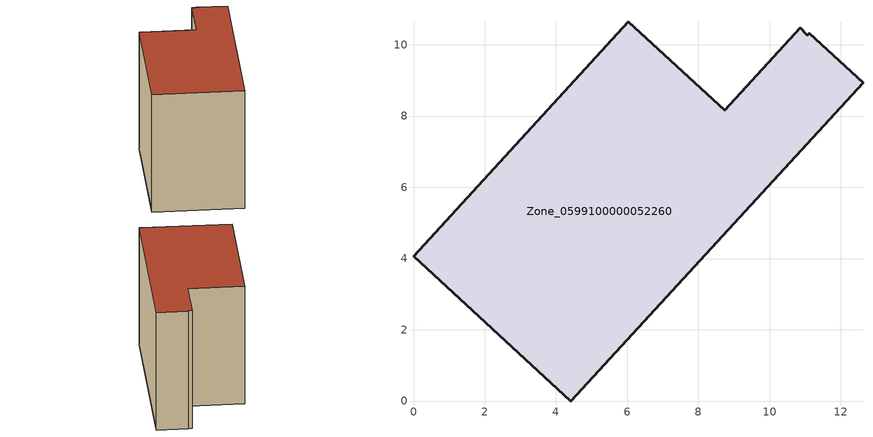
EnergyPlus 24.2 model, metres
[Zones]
Zone_0599100000052260
 floor ground (C_G): 11.11,10.33 12.62,8.94 4.42,0 0,4.06 6.03,10.64 8.74,8.16 10.86,10.47 11.05,10.27 z0
 wall outside (C_F): 4.42,0 12.62,8.94 11.11,10.33 11.05,10.27 10.86,10.47 8.74,8.16 6.03,10.64 0,4.06 4.42,0 z0:8.49
 roof outside (C_R): 12.62,8.94 11.11,10.33 11.05,10.27 10.86,10.47 8.74,8.16 6.03,10.64 0,4.06 4.42,0 z8.49
[BUILDING]
Pand.0599100000052260: North Axis=0; Terrain=City; Loads Convergence Tolerance Value=0.04; Temperature Convergence Tolerance Value=0.4; Solar Distribution=FullExterior; Maximum Number of Warmup Days=25; Minimum Number of Warmup Days=1
[Site:Location]
Rotterdam.The.Hague.AP_ZH_NLD Design_Conditions: Latitude=51.96; Longitude=4.45; Time Zone=1; Elevation=-4.5
[SITE:GROUNDTEMPERATURE:BUILDINGSURFACE]
18, 18, 18, 18, 18, 18, 18, 18, 18, 18, 18, 18
[MATERIAL] Thermal Absorptance=0.9; Solar Absorptance=0.7; Visible Absorptance=0.7
Name | Roughness | Thickness | Conductivity | Density | Specific Heat
G.TI.1975-1991 | MediumSmooth | 0.15 | 0.288461 | 540 | 1210
F.TI.1975-1991 | Rough | 0.3 | 0.230769 | 1920 | 840
R.TI.1975-1991 | MediumRough | 0.2 | 0.153846 | 1500 | 1000
[CONSTRUCTION]
C_G: G.TI.1975-1991
C_F: F.TI.1975-1991
C_R: R.TI.1975-1991
[ZONE]
Zone_0599100000052260: Type=1; Multiplier=1; Ceiling Height=Autocalculate; Volume=Autocalculate; Floor Area=autocalculate; Part of Total Floor Area=Yes
[ZONEINFILTRATION:DESIGNFLOWRATE]
Infil_Zone_0599100000052260: Zone or ZoneList or Space or SpaceList=Zone_0599100000052260; Schedule=AlwaysOn; Design Flow Rate Calculation Method=Flow/Area; Flow Rate per Floor Area=0.003; Constant Term Coefficient=1; Temperature Term Coefficient=0; Velocity Term Coefficient=0; Velocity Squared Term Coefficient=0
[HVACTEMPLATE:ZONE:IDEALLOADSAIRSYSTEM]
Zone_0599100000052260: Maximum Heating Supply Air Temperature=50; Minimum Cooling Supply Air Temperature=13; Maximum Heating Supply Air Humidity Ratio=0.0156; Minimum Cooling Supply Air Humidity Ratio=0.0077; Heating Limit=NoLimit; Cooling Limit=NoLimit; Dehumidification Control Type=ConstantSensibleHeatRatio; Cooling Sensible Heat Ratio=0.7; Dehumidification Setpoint=60; Humidification Control Type=None; Humidification Setpoint=30; Outdoor Air Method=None; Outdoor Air Flow Rate per Person=0.00944; Outdoor Air Flow Rate per Zone Floor Area=0; Outdoor Air Flow Rate per Zone=0; Demand Controlled Ventilation Type=None; Outdoor Air Economizer Type=NoEconomizer; Heat Recovery Type=None; Sensible Heat Recovery Effectiveness=0.7; Latent Heat Recovery Effectiveness=0.65
[ZONECONTROL:THERMOSTAT]
ThermostatControl_Zone_0599100000052260: Zone or ZoneList=Zone_0599100000052260; Control Type Schedule=DualSetpointControlType; Control 1=Thermostat_Zone_0599100000052260; Temperature Difference Between Cutout And Setpoint=0
[THERMOSTATSETPOINT:DUALSETPOINT]
Thermostat_Zone_0599100000052260: Heating Setpoint Temperature Schedule=HeatingSetpoint_Zone_0599100000052260; Cooling Setpoint Temperature Schedule=CoolingSetpoint_Zone_0599100000052260
[SCHEDULE:COMPACT]
HeatingSetpoint_Zone_0599100000052260: Through: 12/31, For: AllDays, Until: 24:00, 21
CoolingSetpoint_Zone_0599100000052260: Through: 12/31, For: AllDays, Until: 24:00, 24
DualSetpointControlType: Through: 12/31, For: AllDays, Until: 24:00, 4
AlwaysOn: Through: 12/31, For: AllDays, Until: 24:00, 1
